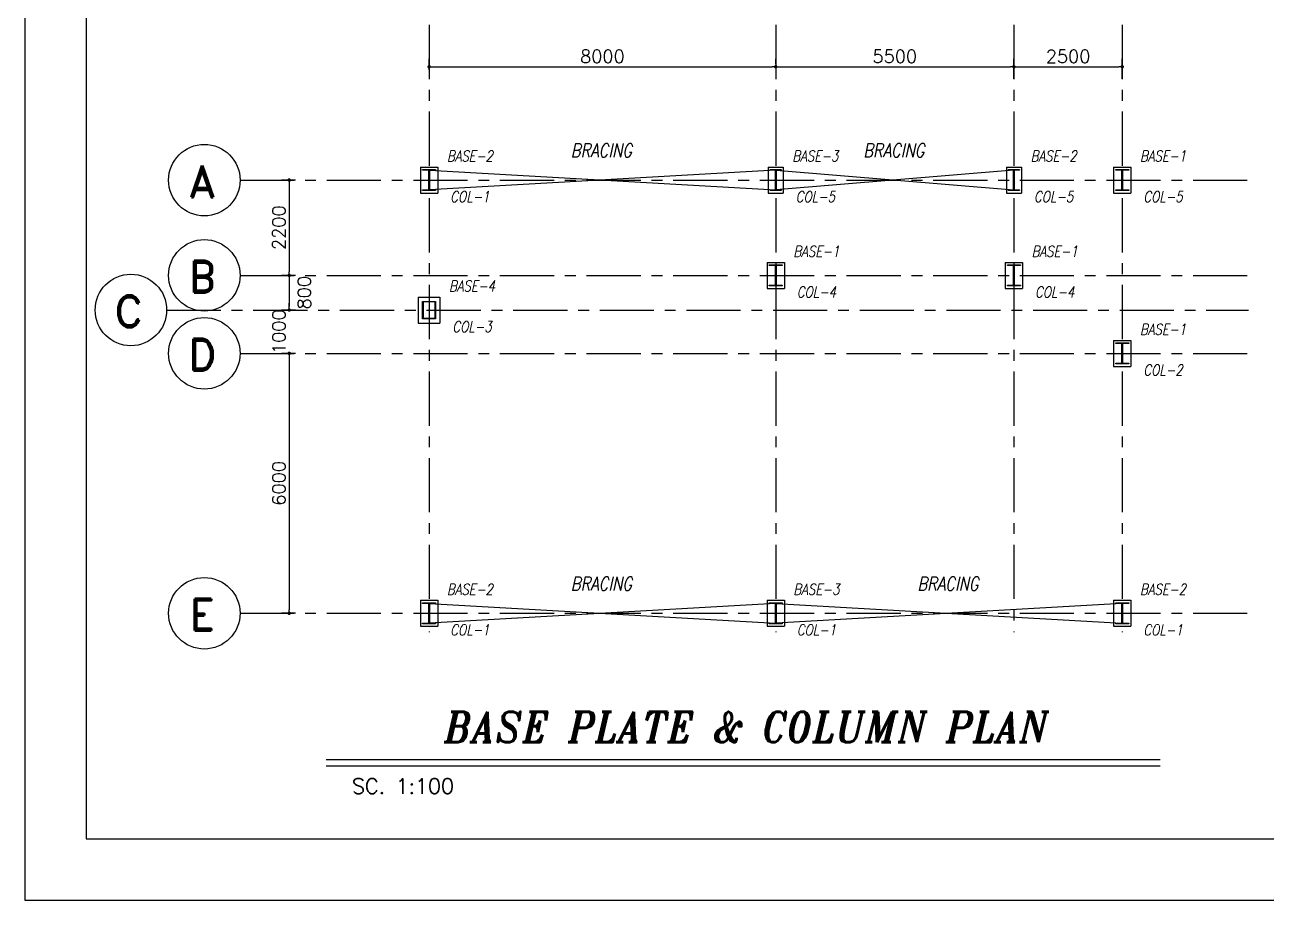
# Model space of a CAD drawing. Header units: inches. Extents: x 1387 to 2676, y -3554 to -2136.
# Drawn here: x 2495.62 to 2524.29, y -2267.19 to -2246.99 of the extents above; entities that cross this region are included whole.
import ezdxf
from ezdxf.enums import TextEntityAlignment as Align

# ---------------------------------------------------------------- set-up
doc = ezdxf.new("R2010")
doc.units = ezdxf.units.IN
doc.header["$MEASUREMENT"] = 0
for name, pattern in [('CENTER', [2, 1.25, -0.25, 0.25, -0.25]), ('DASHDOTX2', [2, 1, -0.5, 0, -0.5]), ('HIDDEN', [0.375, 0.25, -0.125])]:
    doc.linetypes.add(name, pattern=pattern)
for name, color, linetype in [('1', 1, 'Continuous'), ('3', 3, 'HIDDEN'), ('3G', 3, 'Continuous'), ('4C', 4, 'Continuous'), ('6M', 6, 'Continuous'), ('Ax', 1, 'DASHDOTX2'), ('AXE', 1, 'CENTER'), ('DIM', 8, 'Continuous'), ('lateral brace', 5, 'Continuous'), ('Layer4', 118, 'Continuous'), ('wall', 4, 'Continuous')]:
    doc.layers.add(name, color=color, linetype=linetype)
doc.styles.add('ITALICT', font='italict')
doc.styles.add('ROMAND', font='ROMAND.shx')
doc.styles.add('ROMANS', font='ROMANS')
doc.styles.add('ROMANT', font='romant')
doc.dimstyles.new('1-100', dxfattribs={"dimtxt": 0.3, "dimasz": 0.08, "dimexe": 0.18, "dimexo": 0.0625, "dimgap": 0.09, "dimtad": 1, "dimdec": 0, "dimlfac": 1000, "dimdsep": 46, "dimtxsty": 'ROMANT', "dimblk": 'DOT', "dimcen": 0.09, "dimclrd": 1, "dimclre": 1, "dimclrt": 3, "dimadec": 0, "dimazin": 0, "dimtfac": 1, "dimtdec": 0, "dimtix": 1, "dimtofl": 0, "dimtmove": 2, "dimatfit": 3, "dimldrblk": 'DOT', "dimfxl": 1, "dimtolj": 1, "dimarcsym": 0})

# ---------------------------------------------------------------- blocks, each defined once
blk = doc.blocks.new('DOT')
at = {"layer": 'DIM', "color": 0, "linetype": 'ByBlock'}
blk.add_line((-0.5, 0), (-1, 0), dxfattribs=at)
at = {"layer": 'DIM', "color": 0, "linetype": 'ByBlock', "const_width": 0.5}
blk.add_lwpolyline([(-0.25, 0, 1), (0.25, 0, 1)], format="xyb", close=True, dxfattribs=at)
blk = doc.blocks.new('*D1880')
at = {"layer": 'Defpoints', "color": 0, "transparency": 16777216}
for p in [(2501.928, -2250.574), (2501.72, -2252.774), (2501.928, -2252.774)]:
    blk.add_point(p, dxfattribs=at)
at = {"layer": 'wall', "color": 1, "lineweight": -2, "transparency": 16777216}
for p, q in [((2501.866, -2250.574), (2501.54, -2250.574)), ((2501.72, -2250.654), (2501.72, -2252.694)), ((2501.865, -2252.774), (2501.54, -2252.774))]:
    blk.add_line(p, q, dxfattribs=at)
at = {"layer": 'wall', "color": 1, "lineweight": -2, "transparency": 16777216, "xscale": 0.08, "yscale": 0.08, "zscale": 0.08}
for p, rotation in [((2501.72, -2250.574), 89.999316665766), ((2501.72, -2252.774), 269.9993166657659)]:
    blk.add_blockref('DOT', p, dxfattribs=dict(at, rotation=rotation))
at = {"layer": 'wall', "color": 3, "transparency": 16777216, "insert": (2501.48, -2251.674), "char_height": 0.3, "attachment_point": 5, "rotation": 89.9993, "style": 'ROMANT'}
blk.add_mtext('\\A1;2200', dxfattribs=at)
blk = doc.blocks.new('_Dot')
at = {"layer": 'DIM', "color": 0, "lineweight": -2}
blk.add_line((-0.5, 0), (-1, 0), dxfattribs=at)
at = {"layer": 'DIM', "color": 0, "const_width": 0.5}
blk.add_lwpolyline([(-0.25, 0, 1), (0.25, 0, 1)], format="xyb", close=True, dxfattribs=at)
blk = doc.blocks.new('*D1886')
at = {"layer": 'Defpoints', "color": 0, "transparency": 16777216}
for p in [(2512.949, -2247.96), (2512.949, -2247.96), (2504.949, -2248.093)]:
    blk.add_point(p, dxfattribs=at)
at = {"layer": 'wall', "color": 1, "lineweight": -2, "transparency": 16777216}
for p, q in [((2504.949, -2248.031), (2504.949, -2247.78)), ((2505.029, -2247.96), (2512.869, -2247.96)), ((2512.949, -2247.897), (2512.949, -2247.78))]:
    blk.add_line(p, q, dxfattribs=at)
at = {"layer": 'wall', "color": 1, "lineweight": -2, "transparency": 16777216, "xscale": 0.08, "yscale": 0.08, "zscale": 0.08, "rotation": 180}
blk.add_blockref('DOT', (2504.949, -2247.96), dxfattribs=at)
at = {"layer": 'wall', "color": 1, "lineweight": -2, "transparency": 16777216, "xscale": 0.08, "yscale": 0.08, "zscale": 0.08}
blk.add_blockref('DOT', (2512.949, -2247.96), dxfattribs=at)
at = {"layer": 'wall', "color": 3, "transparency": 16777216, "insert": (2508.949, -2247.72), "char_height": 0.3, "attachment_point": 5, "style": 'ROMANT'}
blk.add_mtext('\\A1;8000', dxfattribs=at)
blk = doc.blocks.new('*D1881')
at = {"layer": 'Defpoints', "color": 0, "transparency": 16777216}
for p in [(2512.949, -2247.96), (2518.449, -2247.96), (2518.449, -2248.297)]:
    blk.add_point(p, dxfattribs=at)
at = {"layer": 'wall', "color": 1, "lineweight": -2, "transparency": 16777216}
for p, q in [((2512.949, -2247.897), (2512.949, -2247.78)), ((2513.029, -2247.96), (2518.369, -2247.96)), ((2518.449, -2248.235), (2518.449, -2247.78))]:
    blk.add_line(p, q, dxfattribs=at)
at = {"layer": 'wall', "color": 1, "lineweight": -2, "transparency": 16777216, "xscale": 0.08, "yscale": 0.08, "zscale": 0.08, "rotation": 180}
blk.add_blockref('DOT', (2512.949, -2247.96), dxfattribs=at)
at = {"layer": 'wall', "color": 1, "lineweight": -2, "transparency": 16777216, "xscale": 0.08, "yscale": 0.08, "zscale": 0.08}
blk.add_blockref('DOT', (2518.449, -2247.96), dxfattribs=at)
at = {"layer": 'wall', "color": 3, "transparency": 16777216, "insert": (2515.699, -2247.72), "char_height": 0.3, "attachment_point": 5, "style": 'ROMANT'}
blk.add_mtext('\\A1;5500', dxfattribs=at)
blk = doc.blocks.new('*D1882')
at = {"layer": 'Defpoints', "color": 0, "transparency": 16777216}
for p in [(2501.928, -2252.774), (2501.72, -2253.574), (2501.928, -2253.574)]:
    blk.add_point(p, dxfattribs=at)
at = {"layer": 'wall', "color": 1, "lineweight": -2, "transparency": 16777216}
for p, q in [((2501.866, -2252.774), (2501.54, -2252.774)), ((2501.72, -2252.854), (2501.72, -2253.494)), ((2501.865, -2253.574), (2501.54, -2253.574))]:
    blk.add_line(p, q, dxfattribs=at)
at = {"layer": 'wall', "color": 1, "lineweight": -2, "transparency": 16777216, "xscale": 0.08, "yscale": 0.08, "zscale": 0.08}
for p, rotation in [((2501.72, -2252.774), 89.9983735174922), ((2501.72, -2253.574), 269.9983735174923)]:
    blk.add_blockref('DOT', p, dxfattribs=dict(at, rotation=rotation))
at = {"layer": 'wall', "color": 3, "transparency": 16777216, "insert": (2502.067, -2253.174), "char_height": 0.3, "attachment_point": 5, "rotation": 89.9984, "style": 'ROMANT'}
blk.add_mtext('\\A1;800', dxfattribs=at)
blk = doc.blocks.new('*D1883')
at = {"layer": 'Defpoints', "color": 0, "transparency": 16777216}
for p in [(2501.928, -2253.574), (2501.72, -2254.574), (2501.928, -2254.574)]:
    blk.add_point(p, dxfattribs=at)
at = {"layer": 'wall', "color": 1, "lineweight": -2, "transparency": 16777216}
for p, q in [((2501.72, -2253.494), (2501.72, -2253.414)), ((2501.866, -2253.574), (2501.54, -2253.574)), ((2501.865, -2254.574), (2501.54, -2254.574)), ((2501.72, -2254.654), (2501.72, -2254.734))]:
    blk.add_line(p, q, dxfattribs=at)
at = {"layer": 'wall', "color": 1, "lineweight": -2, "transparency": 16777216, "xscale": 0.08, "yscale": 0.08, "zscale": 0.08}
for p, rotation in [((2501.72, -2253.574), 269.9983735174825), ((2501.72, -2254.574), 89.99837351748256)]:
    blk.add_blockref('DOT', p, dxfattribs=dict(at, rotation=rotation))
at = {"layer": 'wall', "color": 3, "transparency": 16777216, "insert": (2501.48, -2254.074), "char_height": 0.3, "attachment_point": 5, "rotation": 89.9984, "style": 'ROMANT'}
blk.add_mtext('\\A1;1000', dxfattribs=at)
blk = doc.blocks.new('*D1884')
at = {"layer": 'Defpoints', "color": 0, "transparency": 16777216}
for p in [(2501.928, -2254.574), (2501.72, -2260.574), (2501.928, -2260.574)]:
    blk.add_point(p, dxfattribs=at)
at = {"layer": 'wall', "color": 1, "lineweight": -2, "transparency": 16777216}
for p, q in [((2501.866, -2254.574), (2501.54, -2254.574)), ((2501.72, -2254.654), (2501.72, -2260.494)), ((2501.865, -2260.574), (2501.54, -2260.574))]:
    blk.add_line(p, q, dxfattribs=at)
at = {"layer": 'wall', "color": 1, "lineweight": -2, "transparency": 16777216, "xscale": 0.08, "yscale": 0.08, "zscale": 0.08}
for p, rotation in [((2501.72, -2254.574), 89.99960862945764), ((2501.72, -2260.574), 269.9996086294576)]:
    blk.add_blockref('DOT', p, dxfattribs=dict(at, rotation=rotation))
at = {"layer": 'wall', "color": 3, "transparency": 16777216, "insert": (2501.48, -2257.574), "char_height": 0.3, "attachment_point": 5, "rotation": 89.9996, "style": 'ROMANT'}
blk.add_mtext('\\A1;6000', dxfattribs=at)
blk = doc.blocks.new('*D1885')
at = {"layer": 'Defpoints', "color": 0, "transparency": 16777216}
for p in [(2518.449, -2247.96), (2520.949, -2247.96), (2520.949, -2248.297)]:
    blk.add_point(p, dxfattribs=at)
at = {"layer": 'wall', "color": 1, "lineweight": -2, "transparency": 16777216}
for p, q in [((2518.449, -2247.897), (2518.449, -2247.78)), ((2518.529, -2247.96), (2520.869, -2247.96)), ((2520.949, -2248.235), (2520.949, -2247.78))]:
    blk.add_line(p, q, dxfattribs=at)
at = {"layer": 'wall', "color": 1, "lineweight": -2, "transparency": 16777216, "xscale": 0.08, "yscale": 0.08, "zscale": 0.08, "rotation": 180}
blk.add_blockref('DOT', (2518.449, -2247.96), dxfattribs=at)
at = {"layer": 'wall', "color": 1, "lineweight": -2, "transparency": 16777216, "xscale": 0.08, "yscale": 0.08, "zscale": 0.08}
blk.add_blockref('DOT', (2520.949, -2247.96), dxfattribs=at)
at = {"layer": 'wall', "color": 3, "transparency": 16777216, "insert": (2519.699, -2247.72), "char_height": 0.3, "attachment_point": 5, "style": 'ROMANT'}
blk.add_mtext('\\A1;2500', dxfattribs=at)

msp = doc.modelspace()

# ---------------------------------------------------------------- hatches: boundary and pattern name
for points in [[(2504.94191965, -2250.34882453), (2504.93044342, -2250.34882453, 0.4144144444), (2504.94191965, -2250.36030863)], [(2504.95691965, -2250.34882453), (2504.96839588, -2250.34882453, -0.4144144444), (2504.95691965, -2250.36030863)], [(2512.94193737, -2250.3488452), (2512.93046114, -2250.3488452, 0.4144144444), (2512.94193737, -2250.36032931)], [(2512.95693737, -2250.3488452), (2512.9684136, -2250.3488452, -0.4144144444), (2512.95693737, -2250.36032931)], [(2518.44196283, -2250.34885942), (2518.4304866, -2250.34885942, 0.4144144444), (2518.44196283, -2250.36034352)], [(2518.45696282, -2250.34885942), (2518.46843905, -2250.34885942, -0.4144144444), (2518.45696282, -2250.36034352)], [(2520.9419636, -2250.34882453), (2520.93048737, -2250.34882453, 0.4144144444), (2520.9419636, -2250.36030863)], [(2520.9569636, -2250.34882453), (2520.96843983, -2250.34882453, -0.4144144444), (2520.9569636, -2250.36030863)], [(2504.94191965, -2250.79886403), (2504.93044342, -2250.79886403, -0.4144144444), (2504.94191965, -2250.78737993)], [(2504.95691965, -2250.79886403), (2504.96839588, -2250.79886403, 0.4144144444), (2504.95691965, -2250.78737993)], [(2512.94193737, -2250.79888471), (2512.93046114, -2250.79888471, -0.4144144444), (2512.94193737, -2250.7874006)], [(2512.95693737, -2250.79888471), (2512.9684136, -2250.79888471, 0.4144144444), (2512.95693737, -2250.7874006)], [(2518.44196283, -2250.79889892), (2518.4304866, -2250.79889892, -0.4144144444), (2518.44196283, -2250.78741482)], [(2518.45696282, -2250.79889892), (2518.46843905, -2250.79889892, 0.4144144444), (2518.45696282, -2250.78741482)], [(2520.9419636, -2250.79886403), (2520.93048737, -2250.79886403, -0.4144144444), (2520.9419636, -2250.78737993)], [(2520.9569636, -2250.79886403), (2520.96843983, -2250.79886403, 0.4144144444), (2520.9569636, -2250.78737993)], [(2512.94193168, -2252.54873596), (2512.93045545, -2252.54873596, 0.4144144444), (2512.94193168, -2252.56022006)], [(2512.95693168, -2252.54873596), (2512.96840791, -2252.54873596, -0.4144144444), (2512.95693168, -2252.56022006)], [(2518.44195792, -2252.54874981), (2518.43048169, -2252.54874981, 0.4144144444), (2518.44195792, -2252.56023392)], [(2518.45695792, -2252.54874981), (2518.46843414, -2252.54874981, -0.4144144444), (2518.45695792, -2252.56023392)], [(2512.94193168, -2252.99877546), (2512.93045545, -2252.99877546, -0.4144144444), (2512.94193168, -2252.98729136)], [(2512.95693168, -2252.99877546), (2512.96840791, -2252.99877546, 0.4144144444), (2512.95693168, -2252.98729136)], [(2518.44195792, -2252.99878932), (2518.43048169, -2252.99878932, -0.4144144444), (2518.44195792, -2252.98730521)], [(2518.45695792, -2252.99878932), (2518.46843414, -2252.99878932, 0.4144144444), (2518.45695792, -2252.98730521)], [(2520.9419636, -2254.34876345), (2520.93048737, -2254.34876345, 0.4144144444), (2520.9419636, -2254.36024755)], [(2520.9569636, -2254.34876345), (2520.96843983, -2254.34876345, -0.4144144444), (2520.9569636, -2254.36024755)], [(2520.9419636, -2254.79880295), (2520.93048737, -2254.79880295, -0.4144144444), (2520.9419636, -2254.78731885)], [(2520.9569636, -2254.79880295), (2520.96843983, -2254.79880295, 0.4144144444), (2520.9569636, -2254.78731885)], [(2504.94195583, -2260.34872314), (2504.9304796, -2260.34872314, 0.4144144444), (2504.94195583, -2260.36020724)], [(2504.95695583, -2260.34872314), (2504.96843206, -2260.34872314, -0.4144144444), (2504.95695583, -2260.36020724)], [(2512.94192186, -2260.3487433), (2512.93044563, -2260.3487433, 0.4144144444), (2512.94192186, -2260.3602274)], [(2512.95692186, -2260.3487433), (2512.96839809, -2260.3487433, -0.4144144444), (2512.95692186, -2260.3602274)], [(2520.94194809, -2260.34876345), (2520.93047187, -2260.34876345, 0.4144144444), (2520.94194809, -2260.36024755)], [(2520.95694809, -2260.34876345), (2520.96842432, -2260.34876345, -0.4144144444), (2520.95694809, -2260.36024755)], [(2504.94195583, -2260.79876265), (2504.9304796, -2260.79876265, -0.4144144444), (2504.94195583, -2260.78727854)], [(2504.95695583, -2260.79876265), (2504.96843206, -2260.79876265, 0.4144144444), (2504.95695583, -2260.78727854)], [(2512.94192186, -2260.7987828), (2512.93044563, -2260.7987828, -0.4144144444), (2512.94192186, -2260.7872987)], [(2512.95692186, -2260.7987828), (2512.96839809, -2260.7987828, 0.4144144444), (2512.95692186, -2260.7872987)], [(2520.94194809, -2260.79880295), (2520.93047187, -2260.79880295, -0.4144144444), (2520.94194809, -2260.78731885)], [(2520.95694809, -2260.79880295), (2520.96842432, -2260.79880295, 0.4144144444), (2520.95694809, -2260.78731885)]]:
    msp.add_hatch(color=1).paths.add_polyline_path(points)

# ---------------------------------------------------------------- linework, layer by layer
at = {"layer": '1'}
msp.add_lwpolyline([(2497.03259526, -2265.77835866), (2578.30094543, -2265.77835866), (2578.30094543, -2209.14536203), (2497.03259526, -2209.14536203)], close=True, dxfattribs=at)
at = {"layer": '3G'}
for p, q in [((2504.74941965, -2250.27382453), (2504.74941965, -2250.87382453)), ((2504.74941965, -2250.27382453), (2505.14941965, -2250.27382453)), ((2505.14941965, -2250.27382453), (2505.14941965, -2250.87382453)), ((2512.77443737, -2250.2738452), (2512.77443737, -2250.8738452)), ((2512.77443737, -2250.2738452), (2513.12443737, -2250.2738452)), ((2513.12443737, -2250.2738452), (2513.12443737, -2250.8738452)), ((2518.27446282, -2250.27385942), (2518.27446282, -2250.87385942)), ((2518.27446282, -2250.27385942), (2518.62446282, -2250.27385942)), ((2518.62446282, -2250.27385942), (2518.62446282, -2250.87385942)), ((2520.7494636, -2250.27382453), (2520.7494636, -2250.87382453)), ((2520.7494636, -2250.27382453), (2521.1494636, -2250.27382453)), ((2521.1494636, -2250.27382453), (2521.1494636, -2250.87382453)), ((2504.95691965, -2250.34882453), (2512.94193737, -2250.7988452)), ((2512.94193737, -2250.34885307), (2504.95691965, -2250.79885616)), ((2512.95693737, -2250.3488452), (2518.44196283, -2250.79885942)), ((2518.44196283, -2250.34885942), (2512.95693737, -2250.79887684)), ((2504.74941965, -2250.87382453), (2505.14941965, -2250.87382453)), ((2512.77443737, -2250.8738452), (2513.12443737, -2250.8738452)), ((2518.27446282, -2250.87385942), (2518.62446282, -2250.87385942)), ((2520.7494636, -2250.87382453), (2521.1494636, -2250.87382453)), ((2512.74943168, -2252.47373596), (2512.74943168, -2253.07373596)), ((2512.74943168, -2252.47373596), (2513.14943168, -2252.47373596)), ((2513.14943168, -2252.47373596), (2513.14943168, -2253.07373596)), ((2518.24945792, -2252.47374981), (2518.24945792, -2253.07374981)), ((2518.24945792, -2252.47374981), (2518.64945792, -2252.47374981)), ((2518.64945792, -2252.47374981), (2518.64945792, -2253.07374981)), ((2512.74943168, -2253.07373596), (2513.14943168, -2253.07373596)), ((2518.24945792, -2253.07374981), (2518.64945792, -2253.07374981)), ((2504.6994126, -2253.27371857), (2504.6994126, -2253.87371857)), ((2504.6994126, -2253.27371857), (2505.1994126, -2253.27371857)), ((2505.08441264, -2253.38871857), (2505.0844126, -2253.75871857)), ((2505.09941264, -2253.38871857), (2505.0994126, -2253.75871857)), ((2505.1994126, -2253.27371857), (2505.1994126, -2253.87371857)), ((2504.6994126, -2253.87371857), (2505.1994126, -2253.87371857)), ((2520.7494636, -2254.27376345), (2520.7494636, -2254.87376345)), ((2520.7494636, -2254.27376345), (2521.1494636, -2254.27376345)), ((2521.1494636, -2254.27376345), (2521.1494636, -2254.87376345)), ((2520.7494636, -2254.87376345), (2521.1494636, -2254.87376345)), ((2504.74945583, -2260.27372314), (2504.74945583, -2260.87372314)), ((2504.74945583, -2260.27372314), (2505.14945583, -2260.27372314)), ((2504.95694549, -2260.3487158), (2512.94196321, -2260.79873648)), ((2512.94196321, -2260.34874435), (2504.95694549, -2260.79874743)), ((2505.14945583, -2260.27372314), (2505.14945583, -2260.87372314)), ((2512.74942186, -2260.2737433), (2512.74942186, -2260.8737433)), ((2512.74942186, -2260.2737433), (2513.14942186, -2260.2737433)), ((2512.95691153, -2260.34873596), (2520.94192924, -2260.79875663)), ((2520.94192924, -2260.3487645), (2512.95691153, -2260.79876759)), ((2513.14942186, -2260.2737433), (2513.14942186, -2260.8737433)), ((2520.74944809, -2260.27376345), (2520.74944809, -2260.87376345)), ((2520.74944809, -2260.27376345), (2521.14944809, -2260.27376345)), ((2521.14944809, -2260.27376345), (2521.14944809, -2260.87376345)), ((2504.74945583, -2260.87372314), (2505.14945583, -2260.87372314)), ((2512.74942186, -2260.8737433), (2513.14942186, -2260.8737433)), ((2520.74944809, -2260.87376345), (2521.14944809, -2260.87376345)), ((2502.58200926, -2264.09687255, -0.00000026), (2521.82321591, -2264.09687255, -0.00000026))]:
    msp.add_line(p, q, dxfattribs=at)
at = {"layer": '3G', "linetype": 'ByBlock'}
msp.add_line((2502.5691883, -2264.09687255, -0.00000026), (2521.82321591, -2264.09687255, -0.00000026), dxfattribs=at)
at = {"layer": '3G'}
for points in [[(2504.79941965, -2250.81382453), (2504.79941965, -2250.79882453), (2504.94191965, -2250.79882453), (2504.94191965, -2250.34882453), (2504.79941965, -2250.34882453), (2504.79941965, -2250.33382453), (2505.09941965, -2250.33382453), (2505.09941965, -2250.34882453), (2504.95691965, -2250.34882453), (2504.95691965, -2250.79882453), (2505.09941965, -2250.79882453), (2505.09941965, -2250.81382453)], [(2512.82443737, -2250.8138452), (2512.82443737, -2250.7988452), (2512.94193737, -2250.7988452), (2512.94193737, -2250.3488452), (2512.82443737, -2250.3488452), (2512.82443737, -2250.3338452), (2513.07443737, -2250.3338452), (2513.07443737, -2250.3488452), (2512.95693737, -2250.3488452), (2512.95693737, -2250.7988452), (2513.07443737, -2250.7988452), (2513.07443737, -2250.8138452)], [(2518.32446283, -2250.81385942), (2518.32446283, -2250.79885942), (2518.44196283, -2250.79885942), (2518.44196283, -2250.34885942), (2518.32446283, -2250.34885942), (2518.32446283, -2250.33385942), (2518.57446283, -2250.33385942), (2518.57446283, -2250.34885942), (2518.45696282, -2250.34885942), (2518.45696282, -2250.79885942), (2518.57446283, -2250.79885942), (2518.57446283, -2250.81385942)], [(2520.7994636, -2250.81382453), (2520.7994636, -2250.79882453), (2520.9419636, -2250.79882453), (2520.9419636, -2250.34882453), (2520.7994636, -2250.34882453), (2520.7994636, -2250.33382453), (2521.0994636, -2250.33382453), (2521.0994636, -2250.34882453), (2520.9569636, -2250.34882453), (2520.9569636, -2250.79882453), (2521.0994636, -2250.79882453), (2521.0994636, -2250.81382453)], [(2512.79943168, -2253.01373596), (2512.79943168, -2252.99873596), (2512.94193168, -2252.99873596), (2512.94193168, -2252.54873596), (2512.79943168, -2252.54873596), (2512.79943168, -2252.53373596), (2513.09943168, -2252.53373596), (2513.09943168, -2252.54873596), (2512.95693168, -2252.54873596), (2512.95693168, -2252.99873596), (2513.09943168, -2252.99873596), (2513.09943168, -2253.01373596)], [(2518.29945792, -2253.01374981), (2518.29945792, -2252.99874981), (2518.44195792, -2252.99874981), (2518.44195792, -2252.54874981), (2518.29945792, -2252.54874981), (2518.29945792, -2252.53374981), (2518.59945792, -2252.53374981), (2518.59945792, -2252.54874981), (2518.45695792, -2252.54874981), (2518.45695792, -2252.99874981), (2518.59945792, -2252.99874981), (2518.59945792, -2253.01374981)], [(2520.7994636, -2254.81376345), (2520.7994636, -2254.79876345), (2520.9419636, -2254.79876345), (2520.9419636, -2254.34876345), (2520.7994636, -2254.34876345), (2520.7994636, -2254.33376345), (2521.0994636, -2254.33376345), (2521.0994636, -2254.34876345), (2520.9569636, -2254.34876345), (2520.9569636, -2254.79876345), (2521.0994636, -2254.79876345), (2521.0994636, -2254.81376345)], [(2504.79945583, -2260.81372314), (2504.79945583, -2260.79872314), (2504.94195583, -2260.79872314), (2504.94195583, -2260.34872314), (2504.79945583, -2260.34872314), (2504.79945583, -2260.33372314), (2505.09945583, -2260.33372314), (2505.09945583, -2260.34872314), (2504.95695583, -2260.34872314), (2504.95695583, -2260.79872314), (2505.09945583, -2260.79872314), (2505.09945583, -2260.81372314)], [(2512.79942186, -2260.8137433), (2512.79942186, -2260.7987433), (2512.94192186, -2260.7987433), (2512.94192186, -2260.3487433), (2512.79942186, -2260.3487433), (2512.79942186, -2260.3337433), (2513.09942186, -2260.3337433), (2513.09942186, -2260.3487433), (2512.95692186, -2260.3487433), (2512.95692186, -2260.7987433), (2513.09942186, -2260.7987433), (2513.09942186, -2260.8137433)], [(2520.79944809, -2260.81376345), (2520.79944809, -2260.79876345), (2520.94194809, -2260.79876345), (2520.94194809, -2260.34876345), (2520.79944809, -2260.34876345), (2520.79944809, -2260.33376345), (2521.09944809, -2260.33376345), (2521.09944809, -2260.34876345), (2520.95694809, -2260.34876345), (2520.95694809, -2260.79876345), (2521.09944809, -2260.79876345), (2521.09944809, -2260.81376345)]]:
    msp.add_lwpolyline(points, close=True, dxfattribs=at)
for points in [[(2505.0994126, -2253.75871857), (2505.09941266, -2253.75871857), (2505.09941266, -2253.77371857), (2504.79941266, -2253.77371857), (2504.79941266, -2253.75871857), (2504.79941266, -2253.75871857), (2504.79941264, -2253.38871857), (2504.79941264, -2253.38871857), (2504.79941264, -2253.37371857), (2505.09941264, -2253.37371857), (2505.09941264, -2253.38871857)], [(2505.08441264, -2253.38871857), (2504.81441264, -2253.38871857), (2504.81441266, -2253.75871857), (2505.0844126, -2253.75871857)]]:
    msp.add_lwpolyline(points, dxfattribs=at)
for centre, start, end in [((2504.94191965, -2250.3488324), 180.157926883, 270.157926883), ((2504.95691965, -2250.3488324), 269.842073117, 359.842073117), ((2504.95691965, -2250.3488324), 269.842073117, 359.842073117), ((2512.94193737, -2250.34885307), 180.157926883, 270.157926883), ((2512.95693737, -2250.34885307), 269.842073117, 359.842073117), ((2512.95693737, -2250.34885307), 269.842073117, 359.842073117), ((2518.44196283, -2250.34886729), 180.157926883, 270.157926883), ((2518.45696282, -2250.34886729), 269.842073117, 359.842073117), ((2518.45696282, -2250.34886729), 269.842073117, 359.842073117), ((2520.9419636, -2250.3488324), 180.157926883, 270.157926883), ((2520.9569636, -2250.3488324), 269.842073117, 359.842073117), ((2520.9569636, -2250.3488324), 269.842073117, 359.842073117), ((2504.94191965, -2250.79885616), 89.842073117, 179.842073117), ((2504.94191965, -2250.79885616), 89.842073117, 179.842073117), ((2504.95691965, -2250.79885616), 0.157926883, 90.157926883), ((2504.95691965, -2250.79885616), 0.157926883, 90.157926883), ((2504.95691965, -2250.79885616), 0.157926883, 90.157926883), ((2512.94193737, -2250.79887684), 89.842073117, 179.842073117), ((2512.94193737, -2250.79887684), 89.842073117, 179.842073117), ((2512.95693737, -2250.79887684), 0.157926883, 90.157926883), ((2512.95693737, -2250.79887684), 0.157926883, 90.157926883), ((2512.95693737, -2250.79887684), 0.157926883, 90.157926883), ((2518.44196283, -2250.79889105), 89.842073117, 179.842073117), ((2518.44196283, -2250.79889105), 89.842073117, 179.842073117), ((2518.45696282, -2250.79889105), 0.157926883, 90.157926883), ((2518.45696282, -2250.79889105), 0.157926883, 90.157926883), ((2518.45696282, -2250.79889105), 0.157926883, 90.157926883), ((2520.9419636, -2250.79885616), 89.842073117, 179.842073117), ((2520.9419636, -2250.79885616), 89.842073117, 179.842073117), ((2520.9569636, -2250.79885616), 0.157926883, 90.157926883), ((2520.9569636, -2250.79885616), 0.157926883, 90.157926883), ((2520.9569636, -2250.79885616), 0.157926883, 90.157926883), ((2512.94193168, -2252.54874383), 180.157926883, 270.157926883), ((2512.95693168, -2252.54874383), 269.842073117, 359.842073117), ((2512.95693168, -2252.54874383), 269.842073117, 359.842073117), ((2518.44195792, -2252.54875768), 180.157926883, 270.157926883), ((2518.45695792, -2252.54875768), 269.842073117, 359.842073117), ((2518.45695792, -2252.54875768), 269.842073117, 359.842073117), ((2512.94193168, -2252.99876759), 89.842073117, 179.842073117), ((2512.94193168, -2252.99876759), 89.842073117, 179.842073117), ((2512.95693168, -2252.99876759), 0.157926883, 90.157926883), ((2512.95693168, -2252.99876759), 0.157926883, 90.157926883), ((2512.95693168, -2252.99876759), 0.157926883, 90.157926883), ((2518.44195792, -2252.99878145), 89.842073117, 179.842073117), ((2518.44195792, -2252.99878145), 89.842073117, 179.842073117), ((2518.45695792, -2252.99878145), 0.157926883, 90.157926883), ((2518.45695792, -2252.99878145), 0.157926883, 90.157926883), ((2518.45695792, -2252.99878145), 0.157926883, 90.157926883), ((2520.9419636, -2254.34877132), 180.157926883, 270.157926883), ((2520.9569636, -2254.34877132), 269.842073117, 359.842073117), ((2520.9569636, -2254.34877132), 269.842073117, 359.842073117), ((2520.9419636, -2254.79879508), 89.842073117, 179.842073117), ((2520.9419636, -2254.79879508), 89.842073117, 179.842073117), ((2520.9569636, -2254.79879508), 0.157926883, 90.157926883), ((2520.9569636, -2254.79879508), 0.157926883, 90.157926883), ((2520.9569636, -2254.79879508), 0.157926883, 90.157926883), ((2504.94195583, -2260.34873101), 180.157926883, 270.157926883), ((2504.95695583, -2260.34873101), 269.842073117, 359.842073117), ((2504.95695583, -2260.34873101), 269.842073117, 359.842073117), ((2512.94192186, -2260.34875117), 180.157926883, 270.157926883), ((2512.95692186, -2260.34875117), 269.842073117, 359.842073117), ((2512.95692186, -2260.34875117), 269.842073117, 359.842073117), ((2520.94194809, -2260.34877132), 180.157926883, 270.157926883), ((2520.95694809, -2260.34877132), 269.842073117, 359.842073117), ((2520.95694809, -2260.34877132), 269.842073117, 359.842073117), ((2504.94195583, -2260.79875477), 89.842073117, 179.842073117), ((2504.94195583, -2260.79875477), 89.842073117, 179.842073117), ((2504.95695583, -2260.79875477), 0.157926883, 90.157926883), ((2504.95695583, -2260.79875477), 0.157926883, 90.157926883), ((2504.95695583, -2260.79875477), 0.157926883, 90.157926883), ((2512.94192186, -2260.79877493), 89.842073117, 179.842073117), ((2512.94192186, -2260.79877493), 89.842073117, 179.842073117), ((2512.95692186, -2260.79877493), 0.157926883, 90.157926883), ((2512.95692186, -2260.79877493), 0.157926883, 90.157926883), ((2512.95692186, -2260.79877493), 0.157926883, 90.157926883), ((2520.94194809, -2260.79879508), 89.842073117, 179.842073117), ((2520.94194809, -2260.79879508), 89.842073117, 179.842073117), ((2520.95694809, -2260.79879508), 0.157926883, 90.157926883), ((2520.95694809, -2260.79879508), 0.157926883, 90.157926883), ((2520.95694809, -2260.79879508), 0.157926883, 90.157926883)]:
    msp.add_arc(centre, 0.01147623, start, end, dxfattribs=at)
at = {"layer": '6M', "color": 4}
msp.add_line((2502.5691883, -2263.94630543, -0.00000026), (2521.82321591, -2263.94630543, -0.00000026), dxfattribs=at)
at = {"layer": 'Ax', "linetype": 'Continuous', "ltscale": 0.5}
for centre in [(2499.76016621, -2250.57570481), (2499.76016621, -2252.77370481), (2498.06510817, -2253.57370481), (2499.76016621, -2254.57370481), (2499.76016621, -2260.57370481)]:
    msp.add_circle(centre, 0.825, dxfattribs=at)
at = {"layer": 'AXE'}
for p, q in [((2504.9494104, -2246.99308429), (2504.94944662, -2261.010965)), ((2512.94944662, -2246.99308429), (2512.9494104, -2261.010965)), ((2518.44947285, -2246.99308429), (2518.44943663, -2261.010965)), ((2520.94947285, -2246.99308429), (2520.94943663, -2261.010965)), ((2500.5851952, -2250.57382453), (2523.86290765, -2250.57382453)), ((2500.5851952, -2252.77370481), (2523.86290765, -2252.77376345)), ((2498.89013716, -2253.57370481), (2523.86290765, -2253.57376345)), ((2500.5851952, -2254.57370481), (2523.86290765, -2254.57376345)), ((2500.5851952, -2260.57370481), (2523.86290765, -2260.57376345))]:
    msp.add_line(p, q, dxfattribs=at)
at = {"layer": 'DIM'}
msp.add_lwpolyline([(2495.61677035, -2267.19418357), (2579.71677035, -2267.19418357), (2579.71677035, -2207.72953711), (2495.61677035, -2207.72953711)], close=True, dxfattribs=at)
at = {"layer": 'lateral brace'}
msp.add_lwpolyline([(2495.61677035, -2267.19418357), (2579.71677035, -2267.19418357), (2579.71677035, -2207.72953711), (2495.61677035, -2207.72953711)], close=True, dxfattribs=at)
at = {"layer": 'Layer4'}
msp.add_lwpolyline([(2579.71677035, -2207.72953711), (2495.61677035, -2207.72953711), (2495.61677035, -2267.19418357), (2579.71677035, -2267.19418357)], close=True, dxfattribs=at)

# ---------------------------------------------------------------- texts
at = {"layer": '3', "color": 3, "style": 'ROMAND'}
for s, p in [('A', (2499.71099437, -2250.60607129, 0.00000001)), ('B', (2499.71099437, -2252.80407129, 0.00000001)), ('C', (2498.01593632, -2253.60407129, 0.00000001)), ('D', (2499.71099437, -2254.60407129, 0.00000001)), ('E', (2499.71099437, -2260.60407129, 0.00000001))]:
    msp.add_text(s, height=0.7299072, dxfattribs=at).set_placement(p, align=Align.MIDDLE_CENTER)
at = {"layer": '3G', "style": 'ROMANS'}
msp.add_text('SC. 1:100', height=0.35, dxfattribs=at).set_placement((2503.16859954, -2264.73766092, -0.00000026))
at = {"layer": '4C', "style": 'ITALICT', "width": 0.8}
for s, height, p in [('BRACING', 0.3125, (2508.92556064, -2249.88962653)), ('BRACING', 0.3125, (2515.67542704, -2249.88962653)), ('BASE-2', 0.25, (2505.89120049, -2250.01927345)), ('BASE-3', 0.25, (2513.86621821, -2250.01929413)), ('BASE-2', 0.25, (2519.36624366, -2250.01930834)), ('BASE-1', 0.25, (2521.89124444, -2250.01927345)), ('COL-1', 0.25, (2505.89120049, -2250.95672158)), ('COL-5', 0.25, (2513.86621821, -2250.95674226)), ('COL-5', 0.25, (2519.36624366, -2250.95675647)), ('COL-5', 0.25, (2521.89124444, -2250.95672158)), ('BASE-1', 0.25, (2513.89121252, -2252.21918488)), ('BASE-1', 0.25, (2519.39123875, -2252.21919874)), ('BASE-4', 0.25, (2505.94119344, -2253.01916749)), ('COL-4', 0.25, (2513.89121252, -2253.15663301)), ('COL-4', 0.25, (2519.39123875, -2253.15664687)), ('COL-3', 0.25, (2505.94119344, -2253.95661562)), ('BASE-1', 0.25, (2521.89124444, -2254.01921238)), ('COL-2', 0.25, (2521.89124444, -2254.95666051)), ('BRACING', 0.3125, (2508.9257699, -2259.8895479)), ('BRACING', 0.3125, (2516.926091, -2259.88954804)), ('BASE-2', 0.25, (2505.89123667, -2260.01917207)), ('BASE-3', 0.25, (2513.8912027, -2260.01919222)), ('BASE-2', 0.25, (2521.89122893, -2260.01921238)), ('COL-1', 0.25, (2505.89123667, -2260.9566202)), ('COL-1', 0.25, (2513.8912027, -2260.95664035)), ('COL-1', 0.25, (2521.89122893, -2260.95666051))]:
    msp.add_text(s, height=height, dxfattribs=at).set_placement(p, align=Align.MIDDLE)
at = {"layer": '4C', "style": 'ITALICT', "width": 0.9}
msp.add_text('BASE PLATE & COLUMN PLAN', height=0.7, dxfattribs=at).set_placement((2505.29691711, -2263.54713892, -0.00000026))

# ---------------------------------------------------------------- dimensions: what is measured, and where the dimension line sits
at = {"layer": 'wall'}
for base, p1, p2, picture, middle in [((2512.94944378, -2247.95981058), (2504.94941324, -2248.09302813), (2512.94944378, -2247.95981058), '*D1886', (2508.94942851, -2247.71981058)), ((2518.44947001, -2247.95981058), (2512.94944378, -2247.95981058), (2518.44947001, -2248.29739387), '*D1881', (2515.6994569, -2247.71981058)), ((2520.94947001, -2247.95981058), (2518.44947001, -2247.95981058), (2520.94947001, -2248.29739387), '*D1885', (2519.69947001, -2247.71981058))]:
    dim = msp.add_linear_dim(base=base, p1=p1, p2=p2, dimstyle='1-100', dxfattribs=at)
    dim.commit()
    dim.dimension.update_dxf_attribs({"geometry": picture, "text_midpoint": middle})
for p1, p2, picture, middle in [((2501.92801173, -2250.57382453), (2501.92798549, -2252.77370739), '*D1880', (2501.4797399, -2251.67376061)), ((2501.92801388, -2253.57370739), (2501.92798549, -2254.57370739), '*D1883', (2501.47974098, -2254.07369466)), ((2501.92802648, -2254.57370819), (2501.92798549, -2260.57370739), '*D1884', (2501.47974727, -2257.57370473))]:
    dim = msp.add_aligned_dim(p1=p1, p2=p2, distance=-0.20825871, dimstyle='1-100', dxfattribs=at)
    dim.commit()
    dim.dimension.update_dxf_attribs({"geometry": picture, "text_midpoint": middle})
dim = msp.add_linear_dim(base=(2501.71972678, -2253.57370148), p1=(2501.9280082, -2252.77370819), p2=(2501.92798549, -2253.57370739), angle=269.998373517, dimstyle='1-100', dxfattribs=at)
dim.commit()
dim.dimension.update_dxf_attribs({"geometry": '*D1882', "text_midpoint": (2502.067039, -2253.17369506), "dimtype": 161})

doc.saveas('drawing.dxf')
